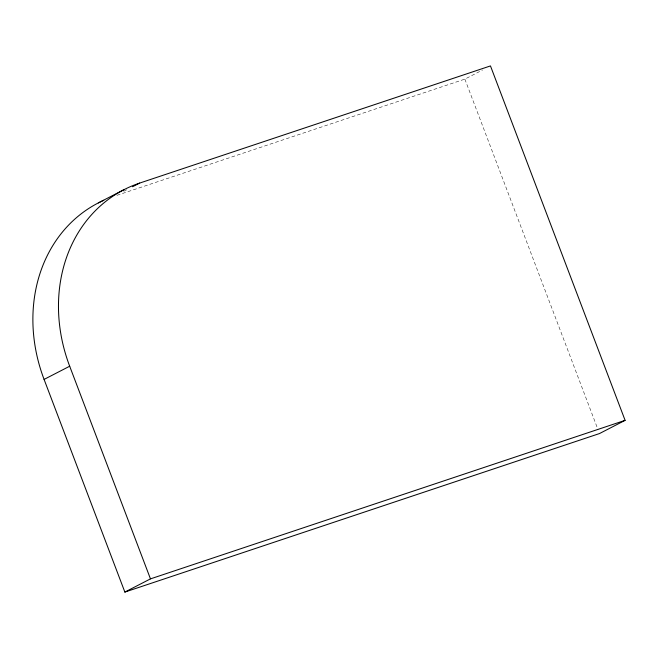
<?xml version="1.0" encoding="UTF-8"?>
<svg xmlns="http://www.w3.org/2000/svg" width="658" height="658" viewBox="0 0 658 658"><rect width="100%" height="100%" fill="white"/><g stroke="black" fill="none" stroke-linecap="round" stroke-linejoin="round"><path stroke-width="0.49" stroke-dasharray="3.29 2.47" d="M123.762 191.289L128.17 189.011M116.968 195.319L464.861 79.124L482.52 70.019M464.861 79.124L598.04 429.715"/><path stroke-width="0.99" d="M98.346 202.903L123.951 189.701M132.587 186.732L139.652 183.089L490.465 65.923L625.1 420.347L599.496 433.556L124.864 592.077L44.086 379.419A152.006 130.128 62.7 0 1 103.767 200.303M44.086 379.419L69.682 366.218A152.006 130.128 62.7 0 1 139.652 183.089M124.864 592.077L150.468 578.875L625.1 420.347M69.682 366.218L150.468 578.875"/></g></svg>
